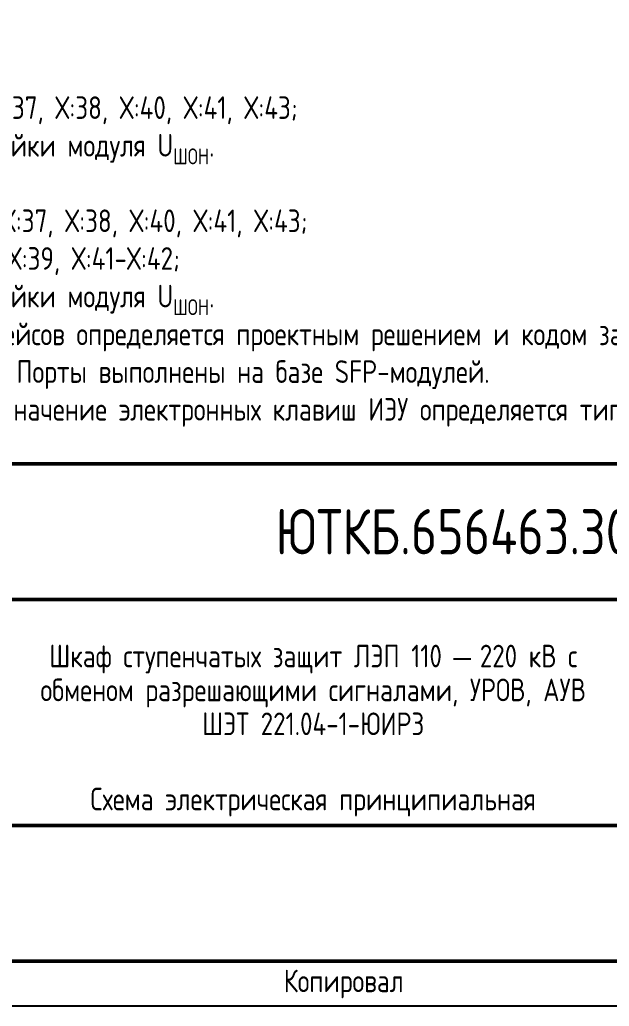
# Model space of a CAD drawing. Header units: millimetres. Extents: x -840 to 1557, y 0 to 584.
# Drawn here: x 297.5 to 362.8, y -0.1 to 109 of the extents above; entities that cross this region are included whole.
import ezdxf

# ---------------------------------------------------------------- set-up
doc = ezdxf.new("R2010")
doc.units = ezdxf.units.MM
doc.styles.add('Gost_type_A', font='GOST_A.TTF')

# ---------------------------------------------------------------- blocks, each defined once
blk = doc.blocks.new('Формат_А3')
blk.add_lwpolyline([(-420, 297), (0, 297), (0, 0), (-420, 0)], close=True)
at = {"lineweight": 50}
blk.add_lwpolyline([(-400, 292), (-5, 292), (-5, 5), (-400, 5)], close=True, dxfattribs=at)
blk = doc.blocks.new('Штамп большой нижний')
at = {"lineweight": 50}
for points in [[(-120, 55), (0, 55), (0, 40), (-120, 40)], [(-120, 40), (-50, 40), (-50, 15), (-120, 15)], [(-120, 15), (-50, 15), (-50, 0), (-120, 0)]]:
    blk.add_lwpolyline(points, close=True, dxfattribs=at)
at = {"insert": (-75, -2.53), "char_height": 2.5, "width": 13.1202, "attachment_point": 6, "style": 'Gost_type_A'}
blk.add_mtext('Копировал', dxfattribs=at)

msp = doc.modelspace()

# ---------------------------------------------------------------- block references
at = {"color": 1}
msp.add_blockref('Формат_А3', (420, -0.12), dxfattribs=at)
msp.add_blockref('Штамп большой нижний', (415, 4.88))

# ---------------------------------------------------------------- texts
at = {"style": 'Gost_type_A'}
for s, insert, char_height, width, attachment_point in [('\\A1;\\P\\P\\P\\P\\pxi2,t4;1.^IПри использовании ШОН:\\P\\pi6,t4,5,8;{\\fSymbol|b0|i0|c2|p18;·^I}подключить Iотб к клеммам {\\A0;Х:35, Х:37, Х:38, Х:40, Х:41, Х:43};\\P{\\fSymbol|b0|i0|c2|p18;·^I}задать требуемую величину подстройки модуля U{\\H0.7x;\\S^ ШОН;\\H1.42857x;.\\P\\pi4,t4;}При использовании ТН:\\P\\pi6,t4,5,8;{\\fSymbol|b0|i0|c2|p18;·^I}подключить Uотб к клеммам {\\A0;Х:35, Х:37, Х:38, Х:40, Х:41, Х:43};\\P{\\fSymbol|b0|i0|c2|p18;·^I}удалить перемычку {\\A0;Х:35-Х:36, Х:38-Х:39, Х:41-Х:42};\\P{\\fSymbol|b0|i0|c2|p18;·^I}задать требуемую величину подстройки модуля U{\\H0.7x;\\S^ ШОН;\\H1.42857x;.\\P\\pi2,t4;2.^IКонечное количество портов и тип интерфейсов определяется проектным решением и кодом заказа терминала/шкафа, по согласованию с производителем терминала/шкафа. Порты выполнены на базе SFP-модулей.\\P3.^IКонечное количество и функциональное назначение электронных клавиш ИЭУ определяется типом шкафа и проектным решением.}', (230, 64), 2.5, 180, 7), ('ЮТКБ.656463.300-041Э3', (355, 52.38), 5, 120, 5), ('Схема электрическая принципиальная', (330, 20.88), 2.5, 70, 8)]:
    msp.add_mtext(s, dxfattribs=dict(at, insert=insert, char_height=char_height, width=width, attachment_point=attachment_point))
at = {"insert": (330, 34.88), "char_height": 2.5, "width": 68, "attachment_point": 5, "line_spacing_factor": 0.9, "style": 'Gost_type_A'}
msp.add_mtext('Шкаф ступенчатых защит ЛЭП 110 {\\fArial|b0|i0|c204|p34;– }220 кВ с обменом разрешающими сигналами, УРОВ, АУВ\\PШЭТ 221.04-1-ЮИРЗ ', dxfattribs=at)

doc.saveas('drawing.dxf')
